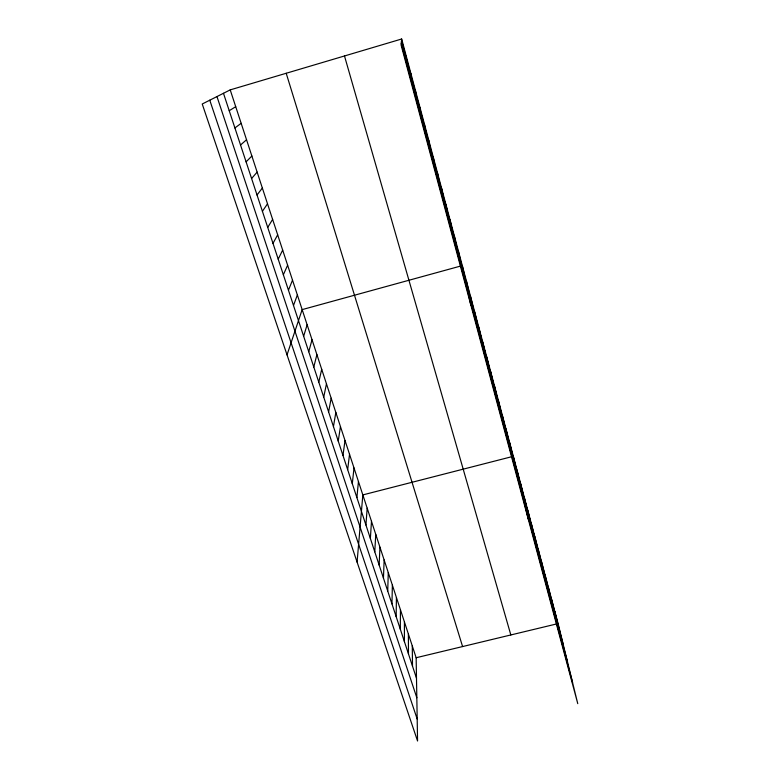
<?xml version="1.0" encoding="UTF-8"?>
<svg xmlns="http://www.w3.org/2000/svg" width="780" height="780" viewBox="0 0 780 780"><rect width="100%" height="100%" fill="white"/><g stroke="black" fill="none" stroke-linecap="round" stroke-linejoin="round"><path stroke-width="1.17" d="M404.41 641.628L404.43 621.943M400.306 629.177L400.452 609.784M396.152 616.6L396.425 597.509M391.96 603.905L392.369 585.117M387.728 591.084L388.274 572.598M383.458 578.126L384.14 559.962M379.139 565.042L379.957 547.209M374.78 551.831L375.745 534.329M370.373 538.483L371.485 521.313M365.927 524.999L367.175 508.18M357.084 562.097L362.837 494.91L513.308 456.31L528.294 519.197M401.661 39L401.115 45.084L577.765 703.658L558.071 623.591L401.661 39L230.217 89.885L202.234 104.003L417.563 741L416.149 657.735L230.217 89.885M356.889 497.601L358.449 481.514M352.297 483.697L354.013 467.981M347.656 469.648L349.537 454.301M342.976 455.442L345.014 440.495M338.237 441.1L340.45 426.543M333.45 426.592L335.839 412.454M328.614 411.938L331.168 398.209M323.729 397.127L326.459 383.828M318.786 382.151L321.701 369.291M313.794 367.019L316.894 354.607M308.744 351.721L312.029 339.758M303.644 336.258L307.125 324.763M287.03 354.871L302.162 309.611L462.286 265.6L470.847 305.038M293.494 305.497L297.365 294.957M288.444 290.219L292.51 280.156M283.354 274.765L287.615 265.2M278.197 259.155L282.672 250.088M272.99 243.38L277.67 234.819M267.725 227.428L272.62 219.385M262.411 211.302L267.511 203.794M257.029 195L262.353 188.038M251.589 178.513L257.137 172.117M246.09 161.85L251.872 156.019M240.532 144.992L246.548 139.756M234.907 127.959L241.156 123.318M229.213 110.721L235.716 106.694M416.149 657.735L558.071 623.591M209.771 100.201L417.193 719.053M216.967 96.574L416.832 697.759M223.47 93.288L416.5 678.259M286.202 73.271L462.589 646.562M344.487 55.965L510.832 634.959M401.261 43.436L572.569 682.519M401.534 40.462L562.916 643.305M401.398 41.876L567.528 662.044M554.824 611.462L559.591 630.883M551.548 599.206L556.237 618.335M548.233 586.843L552.844 605.66M544.898 574.353L549.413 592.858M541.525 561.746L545.951 579.94M538.112 549.013L542.461 566.885M534.68 536.152L538.931 553.693M531.2 523.175L535.363 540.374M527.699 510.061L531.765 526.919M524.15 496.831L528.118 513.328M520.572 483.454L524.443 499.59M516.965 469.95L520.728 485.716M509.623 442.533L513.182 457.529M505.898 428.61L509.35 443.206M502.144 414.55L505.479 428.737M498.342 400.345L501.559 414.122M494.5 385.993L497.611 399.34M490.62 371.485L493.603 384.404M486.7 356.831L489.567 369.301M482.732 342.03L485.482 354.042M478.735 327.064L481.348 338.618M474.688 311.942L477.175 323.017M470.594 296.654L472.953 307.242M466.469 281.209L468.683 291.301M458.25 250.497L460.19 259.584M454.165 235.248L455.969 243.818M450.04 219.833L451.708 227.887M445.877 204.262L447.389 211.77M441.665 188.526L443.03 195.487M437.414 172.614L438.623 179.03M433.115 156.536L434.168 162.376M428.766 140.293L429.663 145.548M424.369 123.864L425.1 128.524M419.923 107.26L420.498 111.306M415.438 90.47L415.837 93.902M410.894 73.505L411.119 76.294M406.302 56.345L406.351 58.48M412.279 645.918L412.513 666.169M408.379 633.984L408.476 653.962"/></g></svg>
